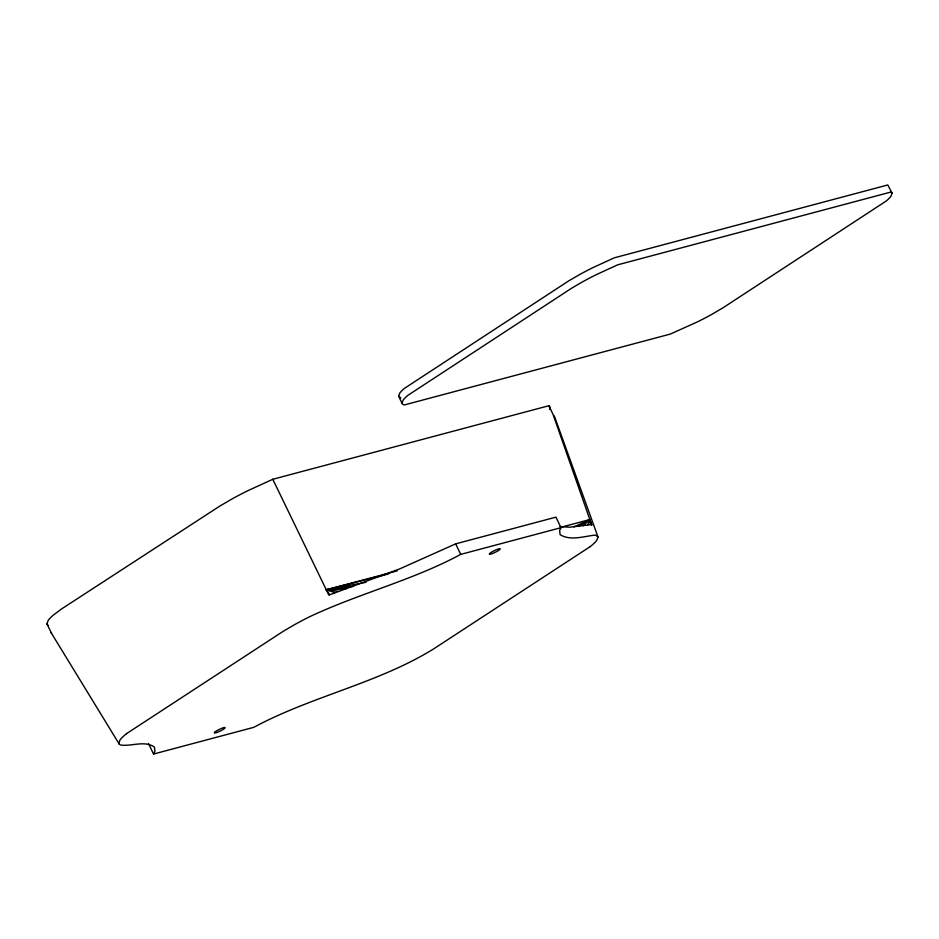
<?xml version="1.0" encoding="UTF-8"?>
<svg xmlns="http://www.w3.org/2000/svg" width="939" height="939" viewBox="0 0 939 939"><rect width="100%" height="100%" fill="white"/><g stroke="black" fill="none" stroke-linecap="round" stroke-linejoin="round"><path stroke-width="1.41" d="M398.641 396.27L399.709 393.195A59.92 9.378 -25.7 0 1 404.404 388.394L568.424 281.078L579.011 274.916A59.92 9.378 -25.7 0 1 592.802 267.685L614.235 257.838L887.801 184.96L892.05 193.094L890.982 196.169A59.92 9.378 -25.7 0 1 886.299 200.969L722.877 307.886L711.656 314.459A59.92 9.378 -25.7 0 1 697.853 321.678L670.34 334.073L404.216 404.979L402.432 404.075L398.641 396.27L400.836 397.96M402.021 403.289L403.089 400.214A59.92 9.378 -25.7 0 1 407.784 395.413L571.804 288.097L582.38 281.935A59.92 9.378 -25.7 0 1 596.183 274.704L617.604 264.857L891.17 191.979L892.05 193.094M119.241 744.111L51.598 633.461L46.95 623.825L48.171 620.397A67.162 10.505 -25.7 0 1 53.441 615.022L61.446 609.024L219.761 506.121L231.956 498.996A67.162 10.505 -25.7 0 1 247.368 490.921L272.791 479.277L548.869 405.73L550.09 407.174L549.632 409.357M554.315 415.954L598.002 536.955L596.84 540.218A63.793 9.977 -25.7 0 1 590.326 546.557M560.02 526.615L569.597 527.202L587.661 525.042L589.856 519.549L561.51 527.108M148.479 743.512L153.55 754.04L154.9 751.188L154.43 747.068C144.794 740.366 132.199 746.282 121.401 745.155A74.24 11.608 -25.7 0 1 118.83 743.277L119.992 740.014A63.793 9.977 -25.7 0 1 126.507 733.664M272.791 479.277L328.85 595.091L399.932 568.799L455.661 543.857L555.923 517.154L560.994 527.683L559.632 530.535L560.102 534.655C570.501 541.181 584.046 536.216 595.432 535.066L598.002 536.955M583.06 525.793L589.856 519.549L591.77 525.042L553.083 414.498L548.869 405.73M126.507 733.664L283.402 631.184L295.022 624.4A63.969 10.012 -25.7 0 1 309.706 616.712C358.968 593.436 412.526 580.372 460.72 554.386L560.994 527.683M590.326 546.557L433.395 649.06C377.408 683.533 311.502 696.21 253.812 727.326L153.55 754.04M578.436 526.427L589.856 519.549L590.361 524.537L591.629 524.936M573.917 526.92L589.856 519.549M397.127 570.9L326.279 589.774L329.765 594.692M366.01 582.297L326.279 589.774L334.836 592.615M388.535 573.964L326.279 589.774L338.697 591.37M587.661 525.042L590.361 524.537M353.475 586.359L326.279 589.774L345.775 589.011M51.176 632.593L51.598 633.461M455.661 543.857L460.72 554.386M48.335 625.386A77.949 12.195 -25.7 0 1 46.95 623.825M214.503 732.408L214.397 733.007A5.857 0.916 -25.7 0 0 218.141 732.009L220.97 730.683A6.291 0.986 -25.7 0 0 224.996 728.077L225.09 727.49A5.857 0.916 -25.7 0 0 221.358 728.476L218.517 729.803A6.291 0.986 -25.7 0 0 214.503 732.408M489.548 553.646L489.442 554.233A5.857 0.916 -25.7 0 0 493.175 553.247L496.015 551.921A6.291 0.986 -25.7 0 0 500.029 549.315L500.135 548.716A5.857 0.916 -25.7 0 0 496.402 549.714L493.562 551.04A6.291 0.986 -25.7 0 0 489.548 553.646"/></g></svg>
